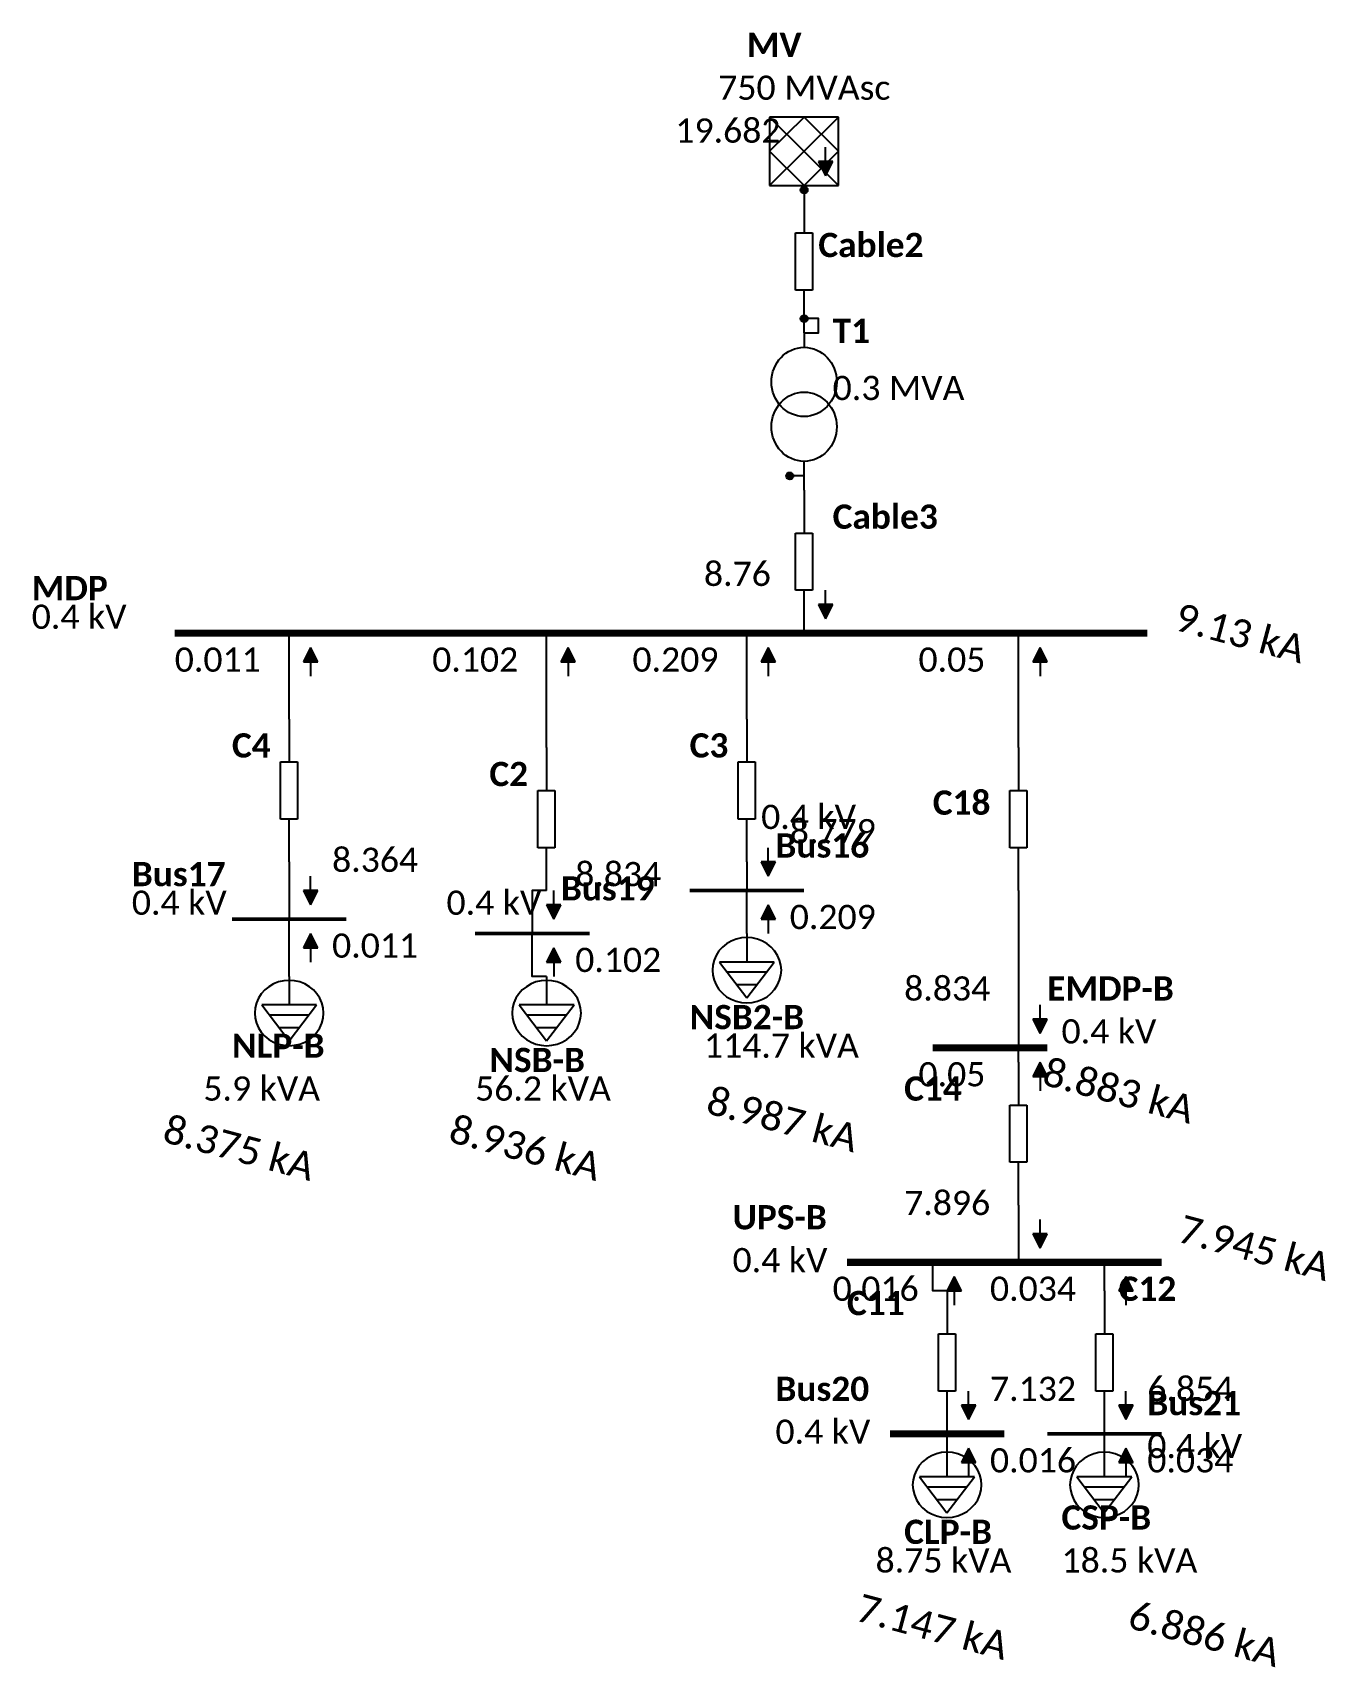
# Model space of a CAD drawing. Header units: inches. Extents: x 0 to 801, y 4596 to 5000.
# Drawn here: x 711.1 to 801.4, y 4595.7 to 4710 of the extents above; entities outside this region: 6.
import ezdxf

# ---------------------------------------------------------------- set-up
doc = ezdxf.new("R2010")
doc.units = ezdxf.units.IN
doc.header["$MEASUREMENT"] = 0
doc.styles.get("Standard").update_dxf_attribs({"font": 'ARIAL.TTF'})

# ---------------------------------------------------------------- blocks, each defined once
blk = doc.blocks.new('IUTIL3', base_point=(0, 0))
at = {"color": 0, "linetype": 'ByBlock', "lineweight": -2}
for p, q in [((-2240, -380), (0, 2690)), ((2240, -3450), (-2240, 2690)), ((2240, 2690), (-2240, -3450)), ((-2240, 2690), (-2240, -3450)), ((2240, 2690), (-2240, 2690)), ((0, 2690), (2240, -380)), ((2240, -3450), (2240, 2690)), ((0, -3450), (-2240, -380)), ((2240, -380), (0, -3450)), ((-2240, -3450), (2240, -3450)), ((0, -3840), (0, -3450))]:
    blk.add_line(p, q, dxfattribs=at)
blk = doc.blocks.new('NODE')
at = {"linetype": 'ByBlock'}
h = blk.add_hatch(color=0, dxfattribs=at)
edge = h.paths.add_edge_path()
edge.add_arc((0, 0), 0.125, 0, 360)
at = {"color": 0, "linetype": 'ByBlock'}
blk.add_circle((0, 0), 0.125, dxfattribs=at)
blk = doc.blocks.new('ICABLE3', base_point=(0, 0))
at = {"color": 0, "linetype": 'ByBlock', "lineweight": -2}
for p, q in [((0, 3000), (0, 1200)), ((-260, 1200), (250, 1200)), ((-260, -1200), (-260, 1200)), ((250, 1200), (250, -1200)), ((250, -1200), (-260, -1200)), ((0, -3000), (0, -1200))]:
    blk.add_line(p, q, dxfattribs=at)
blk = doc.blocks.new('IXFORM23', base_point=(0, 0))
at = {"color": 0, "linetype": 'ByBlock', "lineweight": -2}
for p, q in [((0, 3000), (0, 2398)), ((0, -3000), (0, -2400))]:
    blk.add_line(p, q, dxfattribs=at)
for centre in [(0, 945), (0, -935)]:
    blk.add_ellipse(centre, major_axis=(0, 1453), ratio=0.756967, dxfattribs=at)
blk = doc.blocks.new('ILUMP3', base_point=(0, 0))
at = {"color": 0, "linetype": 'ByBlock', "lineweight": -2}
for p, q in [((-5, 3000), (-5, 1000)), ((-865, 2280), (-1045, 2050)), ((-665, 2470), (-865, 2280)), ((-455, 2610), (-665, 2470)), ((-235, 2690), (-455, 2610)), ((-5, 2720), (-235, 2690)), ((225, 2690), (-5, 2720)), ((455, 2610), (225, 2690)), ((665, 2470), (455, 2610)), ((865, 2280), (665, 2470)), ((1035, 2050), (865, 2280)), ((-1315, 1470), (-1395, 1140)), ((-1195, 1780), (-1315, 1470)), ((-1045, 2050), (-1195, 1780)), ((1185, 1780), (1035, 2050)), ((1315, 1470), (1185, 1780)), ((1395, 1140), (1315, 1470)), ((-1455, 790), (-1475, 430)), ((-1395, 1140), (-1455, 790)), ((1175, 1000), (-1175, 1000)), ((-1175, 1000), (-5, -1510)), ((-5, -1510), (1175, 1000)), ((1455, 790), (1395, 1140)), ((1475, 430), (1455, 790)), ((-1475, 430), (-1455, 80)), ((-1455, 80), (-1395, -270)), ((-855, 310), (845, 310)), ((1395, -270), (1455, 80)), ((1455, 80), (1475, 430)), ((-1395, -270), (-1315, -600)), ((-1315, -600), (-1195, -910)), ((-435, -580), (435, -580)), ((1185, -910), (1315, -600)), ((1315, -600), (1395, -270)), ((-1195, -910), (-1045, -1180)), ((-1045, -1180), (-865, -1420)), ((865, -1420), (1035, -1180)), ((1035, -1180), (1185, -910)), ((-865, -1420), (-665, -1600)), ((-665, -1600), (-455, -1740)), ((-455, -1740), (-235, -1820)), ((-235, -1820), (-5, -1850)), ((-5, -1850), (225, -1820)), ((225, -1820), (455, -1740)), ((455, -1740), (665, -1600)), ((665, -1600), (865, -1420))]:
    blk.add_line(p, q, dxfattribs=at)
blk = doc.blocks.new('ARROWS')
at = {"linetype": 'ByBlock', "lineweight": -2}
blk.add_hatch(color=0, dxfattribs=at).paths.add_polyline_path([(0.5, 0), (-0.5, 0), (0, -1)])
at = {"color": 0, "linetype": 'ByBlock', "lineweight": -2}
for p, q in [((-0.5, 0), (0, -1)), ((0.5, 0), (-0.5, 0)), ((0, 0), (0, 1)), ((0, -1), (0.5, 0))]:
    blk.add_line(p, q, dxfattribs=at)
blk = doc.blocks.new('ARROWN')
at = {"linetype": 'ByBlock', "lineweight": -2}
blk.add_hatch(color=0, dxfattribs=at).paths.add_polyline_path([(-0.5, 0), (0.5, 0), (0, 1)])
at = {"color": 0, "linetype": 'ByBlock', "lineweight": -2}
for p, q in [((0, 1), (-0.5, 0)), ((-0.5, 0), (0.5, 0)), ((0.5, 0), (0, 1)), ((0, 0), (0, -1))]:
    blk.add_line(p, q, dxfattribs=at)

msp = doc.modelspace()

# ---------------------------------------------------------------- linework, layer by layer
at = {"color": 18, "true_color": 0x000000}
for points in [[(765, 4699), (765, 4699)], [(765, 4699), (765, 4699)], [(765, 4689), (766, 4689), (766, 4690), (765, 4690)], [(765, 4689), (765, 4690)], [(765, 4679), (765, 4679), (764, 4679)], [(765, 4678), (765, 4679), (764, 4679)], [(765, 4668), (765, 4669)], [(729, 4662), (729, 4668)], [(747, 4660), (747, 4668)], [(761, 4662), (761, 4668)], [(780, 4660), (780, 4668)], [(729, 4652), (729, 4648)], [(761, 4652), (761, 4650)], [(747, 4650), (746, 4650), (746, 4647)], [(761, 4647), (761, 4650)], [(780, 4650), (780, 4639)], [(729, 4644), (729, 4648)], [(747, 4644), (746, 4644), (746, 4647)], [(780, 4638), (780, 4639)], [(780, 4628), (780, 4624)], [(775, 4622), (774, 4622), (774, 4624)], [(786, 4622), (786, 4622), (786, 4624)], [(775, 4612), (775, 4612)], [(775, 4611), (775, 4612)], [(786, 4612), (786, 4612), (786, 4612)], [(786, 4611), (786, 4612)]]:
    msp.add_lwpolyline(points, dxfattribs=at)
for points, const_width in [([(721, 4668), (789, 4668)], 0.5), ([(757, 4650), (765, 4650)], 0.25), ([(725, 4648), (733, 4648)], 0.25), ([(742, 4647), (750, 4647)], 0.25), ([(774, 4639), (782, 4639)], 0.5), ([(768, 4624), (790, 4624)], 0.5), ([(771, 4612), (779, 4612)], 0.5), ([(782, 4612), (790, 4612)], 0.25)]:
    msp.add_lwpolyline(points, dxfattribs=dict(at, const_width=const_width))

# ---------------------------------------------------------------- block references
at = {"color": 6, "true_color": 0xff00ff, "xscale": 0.001075268816885149, "yscale": 0.00078125}
msp.add_blockref('IUTIL3', (198, 4760), dxfattribs=at)
at = {"color": 18, "true_color": 0x000000}
for name, p, xscale, yscale in [('IUTIL3', (765, 4702), 0.001075268816885149, 0.00078125), ('ICABLE3', (765, 4694), 0.002325581395348836, 0.001666666666666667), ('NODE', (765, 4699), 2, 2), ('NODE', (765, 4690), 2, 2), ('IXFORM23', (765, 4684), 0.002072538860103627, 0.001666666666666666), ('NODE', (764, 4679), 2, 2), ('ICABLE3', (765, 4673), 0.002325581395348836, 0.001666666666666667), ('ICABLE3', (729, 4657), 0.002325581395348836, 0.001666666666666667), ('ICABLE3', (761, 4657), 0.002325581395348836, 0.001666666666666667), ('ICABLE3', (747, 4655), 0.002325581395348836, 0.001666666666666667), ('ICABLE3', (780, 4655), 0.002325581395348836, 0.001666666666666667), ('ILUMP3', (761, 4644), 0.001634877384196186, 0.001), ('ILUMP3', (729, 4641), 0.001634877384196186, 0.001), ('ILUMP3', (747, 4641), 0.001634877384196186, 0.001), ('ICABLE3', (780, 4633), 0.002325581395348836, 0.001666666666666667), ('ICABLE3', (775, 4617), 0.002325581395348836, 0.001666666666666667), ('ICABLE3', (786, 4617), 0.002325581395348836, 0.001666666666666667), ('ILUMP3', (775, 4608), 0.001634877384196186, 0.001), ('ILUMP3', (786, 4608), 0.001634877384196186, 0.001)]:
    msp.add_blockref(name, p, dxfattribs=dict(at, xscale=xscale, yscale=yscale))
for name, p in [('ARROWS', (766.5, 4701)), ('ARROWS', (766.5, 4670)), ('ARROWN', (730.5, 4666)), ('ARROWN', (748.5, 4666)), ('ARROWN', (762.5, 4666)), ('ARROWN', (781.5, 4666)), ('ARROWS', (762.5, 4652)), ('ARROWS', (730.5, 4650)), ('ARROWS', (747.5, 4649)), ('ARROWN', (762.5, 4648)), ('ARROWN', (730.5, 4646)), ('ARROWN', (747.5, 4645)), ('ARROWS', (781.5, 4641)), ('ARROWN', (781.5, 4637)), ('ARROWS', (781.5, 4626)), ('ARROWN', (775.5, 4622)), ('ARROWN', (787.5, 4622)), ('ARROWS', (776.5, 4614)), ('ARROWS', (787.5, 4614)), ('ARROWN', (776.5, 4610)), ('ARROWN', (787.5, 4610))]:
    msp.add_blockref(name, p, dxfattribs=at)

# ---------------------------------------------------------------- texts
at = {"attachment_point": 1}
for s, insert, char_height in [('{\\f0|b0|i0|c0|p49;\\c0;}', (0, 5000), 1.4323), ('{\\f0|b0|i0|c0|p49;\\c0;}', (0, 5000), 1.4323), ('{\\f0|b0|i0|c0|p49;\\c0;}', (0, 5000), 1.4323), ('{\\fCalibri|b1|i0|c0|p49;\\c16711680;U1}', (194, 4768), 1.6927), ('{\\fCalibri|b0|i0|c0|p49;\\c16711680;0 MVAsc}', (192, 4765), 1.6927), ('{\\fCalibri|b1|i0|c0|p49;\\c16711680;MV}', (761, 4710), 1.6927), ('{\\fCalibri|b0|i0|c0|p49;\\c16711680;750 MVAsc}', (759, 4707), 1.6927), ('{\\fCalibri|b0|i0|c0|p49;\\c255;19.682}', (756, 4704), 1.6927), ('{\\fCalibri|b1|i0|c0|p49;\\c16711680;Cable2}', (766, 4696), 1.6927), ('{\\fCalibri|b1|i0|c0|p49;\\c16711680;T1}', (767, 4690), 1.6927), ('{\\fCalibri|b0|i0|c0|p49;\\c16711680;0.3 MVA}', (767, 4686), 1.6927), ('{\\fCalibri|b1|i0|c0|p49;\\c16711680;Cable3}', (767, 4677), 1.6927), ('{\\fCalibri|b0|i0|c0|p49;\\c255;8.76}', (758, 4673), 1.6927), ('{\\fCalibri|b1|i0|c0|p49;\\c16711680;MDP}', (711, 4672), 1.6927), ('{\\fCalibri|b0|i0|c0|p49;\\c16711680;0.4 kV}', (711, 4670), 1.6927), ('{\\fCalibri|b0|i0|c0|p49;\\c255;0.011}', (721, 4667), 1.6927), ('{\\fCalibri|b0|i0|c0|p49;\\c255;0.102}', (739, 4667), 1.6927), ('{\\fCalibri|b0|i0|c0|p49;\\c255;0.209}', (753, 4667), 1.6927), ('{\\fCalibri|b0|i0|c0|p49;\\c255;0.05}', (773, 4667), 1.6927), ('{\\fCalibri|b1|i0|c0|p49;\\c16711680;C4}', (725, 4661), 1.6927), ('{\\fCalibri|b1|i0|c0|p49;\\c16711680;C3}', (757, 4661), 1.6927), ('{\\fCalibri|b1|i0|c0|p49;\\c16711680;C2}', (743, 4659), 1.6927), ('{\\fCalibri|b1|i0|c0|p49;\\c16711680;C18}', (774, 4657), 1.6927), ('{\\fCalibri|b0|i0|c0|p49;\\c16711680;0.4 kV}', (762, 4656), 1.6927), ('{\\fCalibri|b0|i0|c0|p49;\\c255;8.779}', (764, 4655), 1.6927), ('{\\fCalibri|b0|i0|c0|p49;\\c255;8.364}', (732, 4653), 1.6927), ('{\\fCalibri|b1|i0|c0|p49;\\c16711680;Bus16}', (763, 4654), 1.6927), ('{\\fCalibri|b1|i0|c0|p49;\\c16711680;Bus17}', (718, 4652), 1.6927), ('{\\fCalibri|b0|i0|c0|p49;\\c255;8.834}', (749, 4652), 1.6927), ('{\\fCalibri|b1|i0|c0|p49;\\c16711680;Bus19}', (748, 4651), 1.6927), ('{\\fCalibri|b0|i0|c0|p49;\\c16711680;0.4 kV}', (718, 4650), 1.6927), ('{\\fCalibri|b0|i0|c0|p49;\\c16711680;0.4 kV}', (740, 4650), 1.6927), ('{\\fCalibri|b0|i0|c0|p49;\\c255;0.209}', (764, 4649), 1.6927), ('{\\fCalibri|b0|i0|c0|p49;\\c255;0.011}', (732, 4647), 1.6927), ('{\\fCalibri|b0|i0|c0|p49;\\c255;0.102}', (749, 4646), 1.6927), ('{\\fCalibri|b0|i0|c0|p49;\\c255;8.834}', (772, 4644), 1.6927), ('{\\fCalibri|b1|i0|c0|p49;\\c16711680;EMDP-B}', (782, 4644), 1.6927), ('{\\fCalibri|b1|i0|c0|p49;\\c16711680;NSB2-B}', (757, 4642), 1.6927), ('{\\fCalibri|b0|i0|c0|p49;\\c16711680;0.4 kV}', (783, 4641), 1.6927), ('{\\fCalibri|b1|i0|c0|p49;\\c16711680;NLP-B}', (725, 4640), 1.6927), ('{\\fCalibri|b0|i0|c0|p49;\\c16711680;114.7 kVA}', (758, 4640), 1.6927), ('{\\fCalibri|b1|i0|c0|p49;\\c16711680;NSB-B}', (743, 4639), 1.6927), ('{\\fCalibri|b0|i0|c0|p49;\\c16711680;5.9 kVA}', (723, 4637), 1.6927), ('{\\fCalibri|b0|i0|c0|p49;\\c16711680;56.2 kVA}', (742, 4637), 1.6927), ('{\\fCalibri|b1|i0|c0|p49;\\c16711680;C14}', (772, 4637), 1.6927), ('{\\fCalibri|b0|i0|c0|p49;\\c255;0.05}', (773, 4638), 1.6927), ('{\\fCalibri|b0|i0|c0|p49;\\c255;7.896}', (772, 4629), 1.6927), ('{\\fCalibri|b1|i0|c0|p49;\\c16711680;UPS-B}', (760, 4628), 1.6927), ('{\\fCalibri|b0|i0|c0|p49;\\c16711680;0.4 kV}', (760, 4625), 1.6927), ('{\\fCalibri|b0|i0|c0|p49;\\c255;0.016}', (767, 4623), 1.6927), ('{\\fCalibri|b0|i0|c0|p49;\\c255;0.034}', (778, 4623), 1.6927), ('{\\fCalibri|b1|i0|c0|p49;\\c16711680;C12}', (787, 4623), 1.6927), ('{\\fCalibri|b1|i0|c0|p49;\\c16711680;C11}', (768, 4622), 1.6927), ('{\\fCalibri|b1|i0|c0|p49;\\c16711680;Bus20}', (763, 4616), 1.6927), ('{\\fCalibri|b0|i0|c0|p49;\\c255;7.132}', (778, 4616), 1.6927), ('{\\fCalibri|b0|i0|c0|p49;\\c255;6.854}', (789, 4616), 1.6927), ('{\\fCalibri|b1|i0|c0|p49;\\c16711680;Bus21}', (789, 4615), 1.6927), ('{\\fCalibri|b0|i0|c0|p49;\\c16711680;0.4 kV}', (763, 4613), 1.6927), ('{\\fCalibri|b0|i0|c0|p49;\\c16711680;0.4 kV}', (789, 4612), 1.6927), ('{\\fCalibri|b0|i0|c0|p49;\\c255;0.016}', (778, 4611), 1.6927), ('{\\fCalibri|b0|i0|c0|p49;\\c255;0.034}', (789, 4611), 1.6927), ('{\\fCalibri|b1|i0|c0|p49;\\c16711680;CSP-B}', (783, 4607), 1.6927), ('{\\fCalibri|b1|i0|c0|p49;\\c16711680;CLP-B}', (772, 4606), 1.6927), ('{\\fCalibri|b0|i0|c0|p49;\\c16711680;8.75 kVA}', (770, 4604), 1.6927), ('{\\fCalibri|b0|i0|c0|p49;\\c16711680;18.5 kVA}', (783, 4604), 1.6927)]:
    msp.add_mtext(s, dxfattribs=dict(at, insert=insert, char_height=char_height))
at = {"char_height": 1.9531, "attachment_point": 5, "rotation": 345}
for s, insert in [('{\\fCalibri|b0|i0|c0|p49;\\c255;9.13 kA}', (795.5, 4668)), ('{\\fCalibri|b0|i0|c0|p49;\\c255;8.883 kA}', (787, 4636)), ('{\\fCalibri|b0|i0|c0|p49;\\c255;8.987 kA}', (763.5, 4634)), ('{\\fCalibri|b0|i0|c0|p49;\\c255;8.375 kA}', (725.5, 4632)), ('{\\fCalibri|b0|i0|c0|p49;\\c255;8.936 kA}', (745.5, 4632)), ('{\\fCalibri|b0|i0|c0|p49;\\c255;7.945 kA}', (796.5, 4625)), ('{\\fCalibri|b0|i0|c0|p49;\\c255;7.147 kA}', (774, 4598.5)), ('{\\fCalibri|b0|i0|c0|p49;\\c255;6.886 kA}', (793, 4598))]:
    msp.add_mtext(s, dxfattribs=dict(at, insert=insert))

doc.saveas('drawing.dxf')
